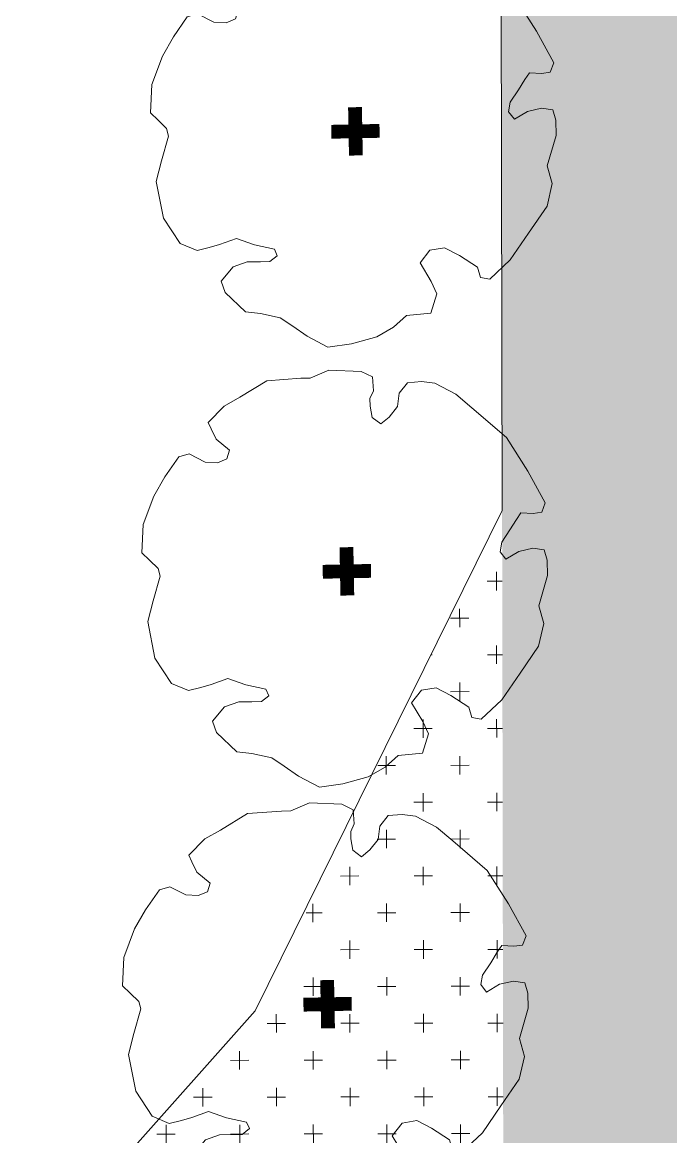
# Model space of a CAD drawing. Header units: millimetres. Extents: x -1030105 to 906887, y -616134 to 1220667.
# Drawn here: x 882606 to 887670, y -322027 to -313328 of the extents above; entities that cross this region are included whole.
import ezdxf

# ---------------------------------------------------------------- set-up
doc = ezdxf.new("R2010")
doc.units = ezdxf.units.MM
doc.header["$MEASUREMENT"] = 0
doc.linetypes.add('DASHEDX2', pattern=[38.099999999999994, 25.4, -12.7])
for name, color, linetype, lineweight in [('A-Wall', 6, 'Continuous', 9), ('HATCH', 8, 'Continuous', 5), ('QH_KTCQ_Caycanhquan', 97, 'Continuous', 18)]:
    doc.layers.add(name, color=color, linetype=linetype, lineweight=lineweight)
doc.layers.add('A-WALL-PATT', color=7, linetype='Continuous')
doc.layers.add('DA-ROOF-OTLN', color=6, linetype='DASHEDX2')
doc.layers.add('TMB-KHU B-XREF$0$GRASS', color=95, linetype='Continuous', lineweight=0, transparency=0.6)

# ---------------------------------------------------------------- blocks, each defined once
blk = doc.blocks.new('111111')
at = {"layer": 'A-WALL-PATT', "extrusion": (2.643228823645613e-09, 1.168364264361378e-09, 1)}
h = blk.add_hatch(color=255, dxfattribs=at)
h.dxf.hatch_style = 1
edge = h.paths.add_edge_path()
edge.add_arc((480219.7858931146, 1167791.09787471), 17.95625409759747, 175.2346372613609, 227.6738886339441, ccw=False)
edge.add_line((480201.8917090598, 1167792.589597952), (480202.2315401692, 1167792.561300864))
edge.add_arc((480222.4309556005, 1167791.040519092), 20.25658315083546, 175.6944150595487, 187.7190087789885)
edge.add_line((480202.3579235652, 1167788.319757092), (480204.5997450022, 1167789.337117267))
edge.add_arc((480222.0476552981, 1167797.118478969), 19.10442785426783, 145.1693927360603, 204.035758603613, ccw=False)
edge.add_line((480206.3658961516, 1167808.030013862), (480206.6457893145, 1167807.835217236))
edge.add_arc((480223.0313465552, 1167796.478204828), 19.93660494947684, 145.2737387224778, 152.2700192400054)
edge.add_line((480205.3844553026, 1167805.754812292), (480206.8575468386, 1167804.988690058))
edge.add_arc((480231.0203084841, 1167792.174037628), 27.35058257521144, 127.1256568996294, 152.0608829801929, ccw=False)
edge.add_line((480214.5124518351, 1167813.981032746), (480214.7174762934, 1167813.708542601))
edge.add_arc((480233.0424835267, 1167789.484511103), 30.37448916589842, 127.1067944420845, 131.2827606693089)
edge.add_line((480213.002136852, 1167812.309806221), (480214.060896104, 1167811.125455194))
edge.add_arc((480230.7274916021, 1167792.48184055), 25.00719441514041, 111.29988397985139, 131.7953544591053, ccw=False)
edge.add_arc((480220.8178296905, 1167817.89892954), 2.273381310523913, 291.3001728592886, 371.6272930335114)
edge.add_line((480223.0445597488, 1167818.35711709), (480222.2074872507, 1167822.425177181))
edge.add_arc((480227.0263550354, 1167798.802406044), 24.10926798767607, 64.48341949209521, 101.52971700896461, ccw=False)
edge.add_line((480237.4119592053, 1167820.560072025), (480238.6302300879, 1167822.408209587))
edge.add_line((480238.6302300878, 1167822.408209587), (480238.998944281, 1167822.16515746))
edge.add_arc((480239.8746579178, 1167820.981961209), 1.472014858031872, 56.60337364703821, 126.50608464958711, ccw=False)
edge.add_line((480240.6849013855, 1167822.210917378), (480243.0575554438, 1167820.646640719))
edge.add_arc((480242.2473126057, 1167819.417685503), 1.472013714957934, -13.299398889197107, 56.60337364721141, ccw=False)
edge.add_line((480243.6798488061, 1167819.079064165), (480244.0439820262, 1167818.838993168))
edge.add_line((480244.0439820262, 1167818.838993168), (480242.8060087438, 1167816.961268645))
edge.add_arc((480226.859658937, 1167798.957619081), 24.05031122019738, 22.08605235720961, 48.46776523492463, ccw=False)
edge.add_arc((480251.2524682179, 1167808.853456705), 2.273381310464571, 202.0361058680608, 287.0475638986841)
edge.add_line((480251.9189451343, 1167806.67996387), (480256.097917685, 1167807.961398394))
edge.add_arc((480232.9590440986, 1167798.477079689), 25.00719440767582, 288.0577122889798, 382.28807612535155, ccw=False)
edge.add_arc((480241.4153687264, 1167772.540225884), 2.273381310464986, 108.0585981395158, 193.7360100087398)
edge.add_line((480239.2070059465, 1167772.000414422), (480240.2324876577, 1167767.805179974))
edge.add_arc((480230.1419404856, 1167786.513554928), 21.25611525313659, 298.3406434867571, 302.8931188944929)
edge.add_line((480241.6855757181, 1167768.665111823), (480241.8707677272, 1167768.378773164))
edge.add_arc((480230.1419404829, 1167786.513554935), 21.59712245720434, 279.07103371546197, 302.8931188901852, ccw=False)
edge.add_line((480233.5469180391, 1167765.186533899), (480233.4931552357, 1167765.523276336))
edge.add_arc((480233.8486393159, 1167765.580031348), 0.3599861978954548, 10.237620173101675, 189.0710337108366, ccw=False)
edge.add_line((480234.2028942176, 1167765.644012026), (480234.0128835124, 1167766.429603166))
edge.add_arc((480230.3786145685, 1167781.455332801), 15.45899291117491, 242.6808204078638, 283.59698255433034, ccw=False)
edge.add_line((480223.2837562917, 1167767.720579514), (480222.8072664452, 1167766.55334782))
edge.add_arc((480232.8286476266, 1167791.860390475), 27.21900969372033, 248.3968407838984, 251.8019688948235)
edge.add_line((480224.3280890092, 1167766.00279987), (480224.221790846, 1167765.678783499))
edge.add_arc((480232.4777079789, 1167790.844024422), 26.48489226696013, 201.3728077976264, 251.8369778060728, ccw=False)
edge.add_line((480207.8142114389, 1167781.192006145), (480206.4037020448, 1167779.643295028))
edge.add_arc((480219.7894808211, 1167791.099284637), 17.61870515598718, 220.5579989796274, 227.6683501628283)
edge.add_line((480207.9246751551, 1167778.074494509), (480207.6950581236, 1167777.822379599))
at = {"layer": 'A-Wall', "extrusion": (2.643228823646299e-09, 1.168364264361702e-09, 1), "elevation": 0.03806475069832382}
blk.add_lwpolyline([(480207.6950581233, 1167777.822379598, -0.2328878377101954), (480201.8917090599, 1167792.589597952), (480202.231540169, 1167792.561300864, 0.05251538496944803), (480202.3579235647, 1167788.319757091), (480204.5997450018, 1167789.337117266, -0.2626546181741475), (480206.3658961517, 1167808.030013862), (480206.6457893146, 1167807.835217236, 0.03053651885314964), (480205.3844553026, 1167805.754812292), (480206.8575468385, 1167804.988690058, -0.1092318010861941), (480214.5124518352, 1167813.981032746), (480214.7174762934, 1167813.7085426, 0.01822310681375), (480213.0021368517, 1167812.309806221), (480214.0608961037, 1167811.125455194, -0.08966752457732981), (480221.643644639, 1167815.780842607, 0.3655874912846441), (480223.0445597488, 1167818.357117089), (480222.2074872504, 1167822.425177181, -0.1630677176795841), (480237.4119592052, 1167820.560072025), (480238.6302300875, 1167822.408209587), (480238.9989442808, 1167822.16515746, -0.3148321466877497), (480240.6849013849, 1167822.210917378), (480243.0575554435, 1167820.646640718, -0.3148324417924367), (480243.6798488057, 1167819.079064165), (480244.0439820261, 1167818.838993168), (480242.8060087435, 1167816.961268644, -0.1156230875817272), (480249.1451628543, 1167808.000504954, 0.3889362886530088), (480251.9189451341, 1167806.67996387), (480256.0979176848, 1167807.961398393, -0.4360080856279802), (480240.7106443744, 1167774.701620381, 0.3922854151885992), (480239.2070059464, 1167772.000414422), (480240.2324876575, 1167767.805179974, 0.01986653426235281), (480241.685575718, 1167768.665111823), (480241.8707677272, 1167768.378773164, -0.104319423563129), (480233.5469180389, 1167765.186533899), (480233.4931552354, 1167765.523276336, -0.9898710832779887), (480234.2028942175, 1167765.644012026), (480234.0128835124, 1167766.429603166, -0.1804517090033734), (480223.2837562913, 1167767.720579514), (480222.8072664448, 1167766.553347821, 0.01485876762310351), (480224.3280890086, 1167766.00279987), (480224.2217908453, 1167765.678783499, -0.2238204854565347), (480207.8142114386, 1167781.192006144), (480206.4037020448, 1167779.643295028, 0.03103471776045982), (480207.9246751549, 1167778.074494509)], format="xyb", close=True, dxfattribs=at)
blk = doc.blocks.new('Xref Khu Spa-Wellness - TBM$0$TREE_T')
at = {"const_width": 100}
for points in [[(-123.743686707654, 123.7436867076467), (123.7436867076394, -123.7436867076467)], [(123.7436867076394, 123.7436867076467), (-123.7436867076394, -123.7436867076467)]]:
    blk.add_lwpolyline(points, dxfattribs=at)
blk = doc.blocks.new('Xref Khu Spa-Wellness - TBM$0$TREE_5')
at = {"layer": 'QH_KTCQ_Caycanhquan', "color": 114, "true_color": 0x139b48}
blk.add_lwpolyline([(-935.8052043020725, 1163.729876997881), (-781.0664177108556, 1298.991161259357), (-577.9716866482049, 1385.944714451209), (-423.232900056988, 1424.590717911255), (-249.1519124628976, 1453.575356581714), (-181.4534723367542, 1414.929171710275), (-142.7687756838277, 1289.329614988528), (-84.74187805317342, 1221.698972928803), (-17.04343790188432, 1192.71433425881), (40.98345973622054, 1221.698972928803), (31.31221188511699, 1347.298710919917), (60.32595539093018, 1424.590717911255), (79.6681563751772, 1472.898267642129), (244.0781907904893, 1472.898267642129), (369.8035285742953, 1434.252264111768), (592.2404606333002, 1376.283168251161), (775.9926960328594, 1212.037426657975), (824.3486405229196, 1163.729876997881), (959.7452261233702, 1105.760781065095), (1114.484012714587, 931.8534933435731), (1143.497461522929, 844.8999401517212), (1075.79931606818, 767.6077518211678), (1017.772123759612, 748.2848406890407), (979.0874271076173, 709.638655890245), (930.7317773010582, 642.0081950975582), (940.40273046121, 564.7160067670047), (1017.772123759612, 555.0544605664909), (1114.484012714587, 564.7160067670047), (1191.85340601299, 622.6851026983932), (1288.56500029657, 632.3466488970444), (1365.934688259847, 564.7160067670047), (1423.96158589609, 487.4238184364513), (1472.317530387081, 323.178076912649), (1481.988778204657, 168.5938815902919), (1501.330979188904, -159.8976014545187), (1433.632833734155, -440.0815348392352), (1356.263440435752, -691.2808295534924), (1288.56500029657, -720.2654682239518), (1240.209350477904, -681.6192833529785), (1182.182158169337, -613.9888225602917), (1124.155260538682, -623.6501874942333), (1037.114619421773, -642.9732798933983), (930.7317773010582, -662.296372293029), (872.7045849869028, -700.9423758247867), (863.0333371693268, -768.5730178840458), (969.4164739474654, -797.5574752166867), (1056.45682040602, -855.5265711485408), (1104.812764876522, -923.1572132077999), (1066.128068224527, -990.7878553378396), (988.7586749317124, -1068.079862329178), (785.6639438699931, -1174.356507992838), (717.9657984022051, -1290.294699784368), (572.8982596490532, -1377.248434313573), (340.7897850750014, -1415.894437845796), (108.6816051844507, -1454.540441305377), (-94.41312587726861, -1444.87889510626), (-133.0978225171566, -1386.909799175337), (-94.41312587726861, -1319.279338454828), (-123.5076104430482, -1166.998870359268), (-158.3361843349412, -1051.01933326479), (-245.4077663654462, -987.2307148086838), (-361.5031108781695, -998.8285959679633), (-401.6181620880961, -1151.07587907603), (-438.5748819764704, -1243.375660780352), (-567.9238436007872, -1307.985380935017), (-703.6970244115219, -1193.679600392003), (-829.4223621934652, -1184.018054192886), (-964.8186531243846, -1145.372050659731), (-1129.228687539697, -1048.756951268762), (-1264.625273158774, -942.4803056772798), (-1312.981217630208, -778.2345641553402), (-1332.323418614455, -652.6348260920495), (-1351.665914275683, -546.3581805010326), (-1429.035307568498, -420.7584424400702), (-1496.733453042805, -333.8048892477527), (-1496.733453042805, -130.9129628543742), (-1458.048756396398, -53.62095586303622), (-1322.652170789428, -43.95940966391936), (-1225.940576513298, -92.26695939479396), (-1158.242431038991, -159.8976014545187), (-1109.886486547999, -208.2051511849277), (-1042.18834109325, -217.8666973854415), (-1022.845845431089, -169.5591477253474), (-1100.215238723904, -43.95940966391936), (-1158.242431038991, 81.64032840030268), (-1274.29652097635, 139.609424259048), (-1341.994666451588, 178.2554277908057), (-1419.364059749991, 226.5629775212146), (-1467.720004214905, 352.1627155123278), (-1419.364059749991, 564.7160067670047), (-1264.625273158774, 786.9308442207985), (-1129.228687539697, 864.2228512139991), (-964.8186531243846, 951.1765857427381), (-935.8052043020725, 999.4841354736127), (-935.8052043020725, 1086.437688665465)], close=True, dxfattribs=at)
blk.add_blockref('Xref Khu Spa-Wellness - TBM$0$TREE_T', (0, 0), dxfattribs=at)

msp = doc.modelspace()

# ---------------------------------------------------------------- hatches: boundary and pattern name
at = {"layer": 'HATCH'}
h = msp.add_hatch(color=253, dxfattribs=at)
h.dxf.hatch_style = 1
h.paths.add_polyline_path([(891408.4526968915, -291424.3223072137), (886308.5076315589, -291433.3926110868), (886350.4726074431, -315439.9167880639), (891450.6783692893, -315423.0979955047)])
h = msp.add_hatch(color=253, dxfattribs=at)
h.dxf.hatch_style = 1
edge = h.paths.add_edge_path()
edge.add_arc((895652.7503358927, -315415.9331627181), 2999.999999838909, -89.89845933158148, 0.09832712125898979, ccw=False)
edge.add_line((895658.0669901129, -318415.9284516228), (893456.4651509391, -318419.8301762076))
edge.add_arc((893452.9207151178, -316419.833316688), 2000.000000241732, 180.1008114121757, 270.1015406602, ccw=False)
edge.add_line((891452.9238106012, -316423.3522970336), (891452.444432101, -316426.8320125663))
edge.add_line((891452.4444320966, -316426.8320125286), (891450.678369343, -315423.0979955132))
edge.add_line((891450.6783692893, -315423.0979955047), (886350.4726074982, -315439.916788075))
edge.add_line((886350.4726074431, -315439.9167880639), (886371.4487073725, -327439.5239508793))
edge.add_line((886371.4487075601, -327439.5239509051), (895671.3528122612, -327417.7462181393))
edge.add_arc((895678.495438097, -330417.7377153412), 3000.00000000961, 0.09832712343171579, 90.13641423267092, ccw=False)
edge.add_line((898678.4910203684, -330412.5893216571), (898652.7459180501, -315410.7847692366))
at = {"layer": 'TMB-KHU B-XREF$0$GRASS', "true_color": 0x3d6827}
h = msp.add_hatch(dxfattribs=at)
h.set_pattern_fill('CROSS', color=79, scale=1150, angle=0.09853093059108536)
h.set_pattern_definition([(0.09853093059108589, (-1184316855.143314, -434748462.9681519), (287.0051644957563, 287.9939852718522), [143.75, -431.2499999999999]), (90.09853093059105, (-1184316783.144818, -434748534.719443), (-287.9939852718521, 287.0051644957563), [143.75, -431.2499999999999])])
edge = h.paths.add_edge_path()
edge.add_line((884424.7444579639, -321045.1946212435), (883365.4553785942, -322234.518629648))
edge.add_arc((868162.0632198434, -317893.7322994336), 15810.93163273874, -23.572518953837516, -15.934803388426076, ccw=False)
edge.add_arc((828285.39414916, -296827.9692373346), 60877.31875720411, -28.95529163901699, -26.73726675754972, ccw=False)
edge.add_line((881552.9105826542, -326300.3229276384), (886371.4487074642, -327439.5239508313))
edge.add_line((886371.4487075601, -327439.5239509051), (886353.4424223457, -317138.8319769716))
edge.add_line((886353.4424223732, -317138.8319770214), (884424.7444579641, -321045.1946213152))

# ---------------------------------------------------------------- linework, layer by layer
at = {"layer": 'A-Wall', "extrusion": (1.653306188088354e-06, -3.724823939533036e-07, 0.9999999999985639), "elevation": 38.08261807612951}
msp.add_lwpolyline([(834175.2437505391, -304362.4048349709, -0.2328878377101954), (840320.793718192, -291829.4504347976), (840504.1056644169, -292066.9303924912, 0.05251538496944803), (837824.6618067821, -294666.3381642101), (839815.843470023, -295518.3753536803, -0.2626546181741475), (853003.1823950016, -285571.1723008673), (853042.7969415801, -285868.5452785242, 0.03053651885314964), (850943.189987085, -286284.1467069477), (851319.9437440956, -287695.4596387472, -0.1092318010861941), (861702.7038132097, -287329.6332077837), (861647.4301173609, -287624.4972757663, 0.01822310681375), (859721.0477344922, -287340.7014863581), (859580.3002835023, -288731.1643494426, -0.08966752457732981), (867103.8240237514, -290892.4404642564, 0.3655874912846441), (869608.2885350484, -290273.1867355429), (871753.2820095237, -287315.2202744635, -0.1630677176795841), (879565.8622562523, -298295.9105015291), (881489.0773954462, -297990.1934517804), (881550.069724828, -298373.8860584238, -0.3148321466877497), (882580.393085877, -299441.5856338713), (882972.7124014576, -301910.7736136907, -0.3148324417924367), (882324.0586250727, -303245.2386198826), (882384.2681117064, -303624.1870644413), (880430.1459730287, -303934.6691174111, -0.1156230875817272), (878373.2959627354, -313369.4732316339, 0.3889362886530088), (879161.9643253948, -315954.4974174037), (882474.3247560024, -317907.7906701402, -0.4360080856279802), (851743.2097470292, -327654.8285509621, 0.3922854151885992), (849096.6491686518, -328281.5201147155), (846980.8887770727, -331437.3165500281, 0.01986653426235281), (848401.7275007325, -331870.5844515632), (848325.690145034, -332160.7883808019, -0.104319423563129), (841312.4927229946, -328649.8713958704), (841499.2647747278, -328415.1029980553, -0.9898710832779887), (841998.8968049885, -328804.3503446084), (842396.2880539487, -328214.7133607345, -0.1804517090033734), (836866.9637496239, -320481.0473829547), (835826.1710562387, -320864.3616939351, 0.01485876762310351), (836371.24653078, -322178.7288413889), (836097.7433988481, -322302.0010473247, -0.2238204854565347), (836434.1907385741, -302439.926638585), (834591.3300785216, -302443.0962376323, 0.03103471776045982), (834475.2433082078, -304361.8888553725)], format="xyb", close=True, dxfattribs=at)
at = {"layer": 'TMB-KHU B-XREF$0$GRASS', "color": 79, "true_color": 0x3d6827}
for p, q in [((886353.442422606, -317138.8319765558), (886319.8804671671, -297939.3477993892)), ((884424.744457731, -321045.194621651), (886353.442422606, -317138.8319765558)), ((880682.3485193569, -325246.9950790275), (884424.744457731, -321045.194621651))]:
    msp.add_line(p, q, dxfattribs=at)

# ---------------------------------------------------------------- block references
at = {"layer": 'DA-ROOF-OTLN', "color": 66, "true_color": 0x5d8311, "extrusion": (1.650660567056104e-06, -3.713194567142038e-07, 0.9999999999985687), "xscale": 879.746829444427, "yscale": 879.746829444427, "zscale": 879.746829444427, "rotation": 312.4246562402255}
msp.add_blockref('111111', (-1042519697.339903, -381528433.055257, 4.592712676685551), dxfattribs=at)
at = {"layer": 'QH_KTCQ_Caycanhquan', "color": 116, "xscale": 1.077165391915619, "yscale": 1.077165391915619, "zscale": 1.077165391915619, "rotation": 46.05251534812221}
for p in [(885207.8434489928, -314178.9457755387), (885141.0021300223, -317613.8795109456), (884990.263757322, -320993.2021209262)]:
    msp.add_blockref('Xref Khu Spa-Wellness - TBM$0$TREE_5', p, dxfattribs=at)

doc.saveas('drawing.dxf')
